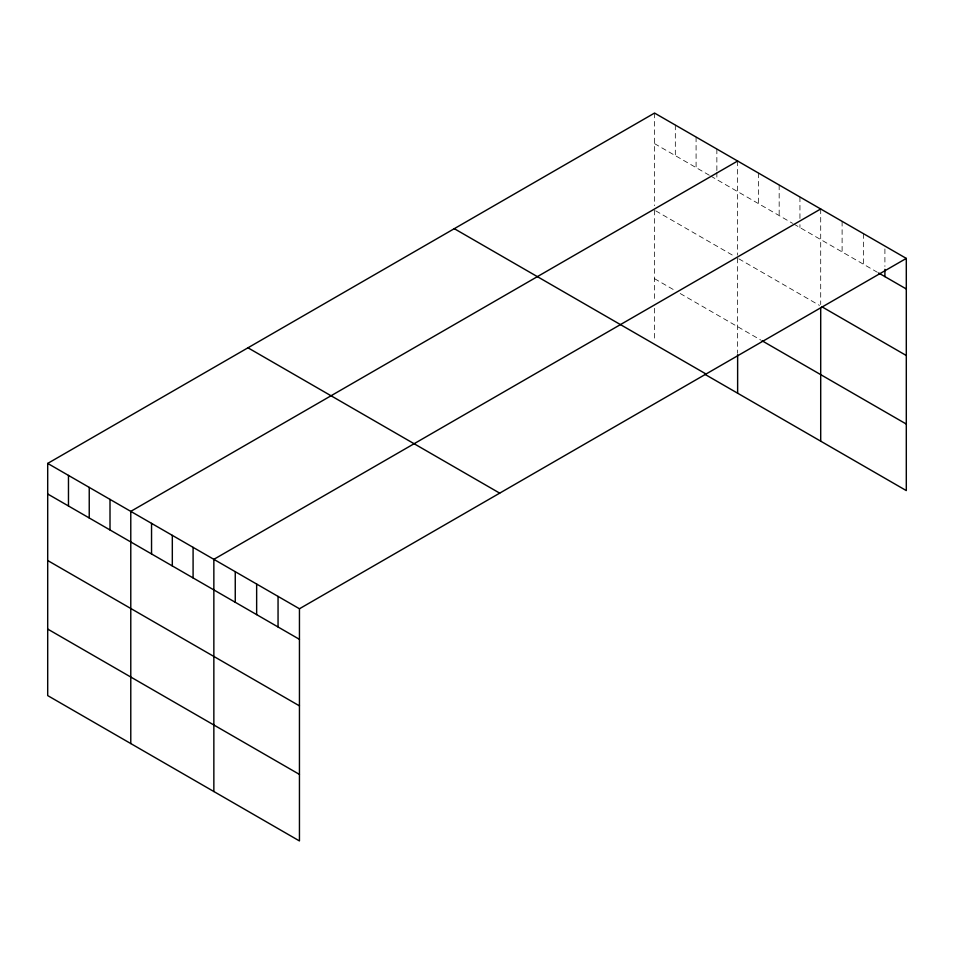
<?xml version="1.0" encoding="UTF-8"?>
<svg xmlns="http://www.w3.org/2000/svg" width="954" height="954" viewBox="0 0 954 954"><rect width="100%" height="100%" fill="white"/><g stroke="black" fill="none" stroke-linecap="round" stroke-linejoin="round"><path stroke-width="0.72" stroke-dasharray="4.77 3.58" d="M654.551 143.637L709.526 175.369M710.754 176.085L792.607 223.343M793.823 224.047L877.346 272.26M655.768 210.87L735.188 256.709M738.849 258.832L819.486 305.387M654.551 278.711L675.325 290.696M680.202 293.522L760.839 340.077M884.907 248.958L884.907 266.428M863.501 233.694L863.501 264.27M842.108 221.34L842.108 251.916M820.702 208.986L820.702 304.612M799.941 196.989L799.941 218.836M799.941 224.655L799.941 227.565M779.168 185.004L779.168 215.58M758.394 173.008L758.394 203.584M737.633 161.023L737.633 255.171M737.633 258.129L737.633 353.278M716.859 149.027L716.859 170.873M716.859 172.328L716.859 179.602M696.086 137.042L696.086 167.618M675.325 125.046L675.325 155.621M654.551 113.061L654.551 205.73M654.551 210.166L654.551 300.88M654.551 308.273L654.551 340.805"/><path stroke-width="1.43" d="M47.7 463.417L299.449 608.759L299.449 840.939L47.7 695.597L47.7 463.417L654.551 113.061L906.3 258.403L906.3 490.583L704.636 374.159M737.633 161.023L130.781 511.38L130.781 743.56M820.702 208.986L213.851 559.342L213.851 791.522M299.449 608.759L906.3 258.403M878.61 272.987L906.3 288.979M821.966 306.818L906.3 355.508M762.067 340.781L906.3 424.053M454.295 228.674L706.043 374.016M247.957 347.793L499.705 493.146M47.7 493.993L299.449 639.335M47.7 560.523L299.449 705.865M47.7 629.068L299.449 774.409M884.907 269.338L884.907 276.624M820.702 307.522L820.702 441.165M737.633 354.757L737.633 393.203M278.055 596.405L278.055 626.981M256.65 584.051L256.65 614.626M235.256 571.696L235.256 602.272M193.09 547.357L193.09 577.933M172.316 535.361L172.316 565.937M151.543 523.376L151.543 553.952M110.008 499.395L110.008 529.971M89.235 487.399L89.235 517.974M68.473 475.414L68.473 505.99"/></g></svg>
